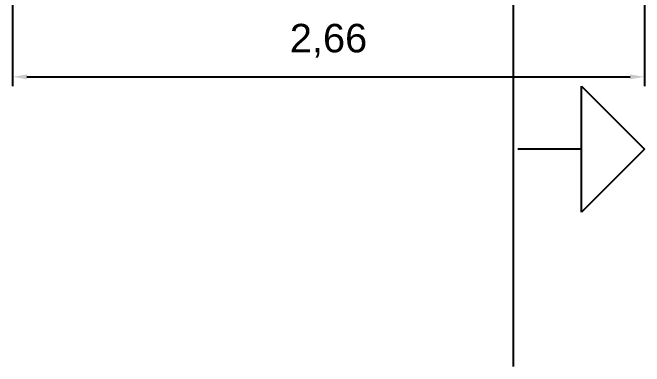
# Model space of a CAD drawing. Header units: millimetres. Extents: x 1389 to 2186, y 2011 to 2343.
# Drawn here: x 1389.718 to 1392.381, y 2331.773 to 2333.264 of the extents above; entities that cross this region are included whole.
import ezdxf

# ---------------------------------------------------------------- set-up
doc = ezdxf.new("R2010")
doc.units = ezdxf.units.MM
doc.linetypes.add('TRACEJADA', pattern=[19.05, 12.7, -6.35])
doc.layers.add('cotas', color=4, linetype='Continuous')
doc.layers.add('linha corte', color=100, linetype='TRACEJADA', lineweight=25)
doc.styles.get("Standard").update_dxf_attribs({"font": 'arial.ttf'})
doc.dimstyles.new('ISO-25', dxfattribs={"dimscale": 0.2, "dimtxt": 0.6, "dimasz": 0.3, "dimexe": 0.2, "dimexo": 0.3, "dimgap": 0.4, "dimtad": 1, "dimtoh": 1, "dimtxsty": 'Standard', "dimcen": -0.3, "dimadec": 0, "dimazin": 0, "dimtfac": 1, "dimtmove": 1, "dimatfit": 3, "dimfxl": 1, "dimarcsym": 0})

# ---------------------------------------------------------------- blocks, each defined once
blk = doc.blocks.new('*D32')
at = {"layer": 'cotas', "color": 0, "lineweight": -2, "transparency": 16777216}
for p, q in [((1389.7176, 2334.1772), (1389.7176, 2332.9537)), ((1392.3814, 2334.1472), (1392.3814, 2332.9537)), ((1389.7776, 2332.9937), (1392.3214, 2332.9937))]:
    blk.add_line(p, q, dxfattribs=at)
at = {"layer": 'cotas', "color": 0, "transparency": 16777216}
for points in [[(1389.7776, 2333.0037), (1389.7776, 2332.9837), (1389.7176, 2332.9937)], [(1392.3214, 2333.0037), (1392.3214, 2332.9837), (1392.3814, 2332.9937)]]:
    blk.add_solid(points, dxfattribs=at)
at = {"layer": 'Defpoints', "color": 0, "transparency": 16777216}
for p in [(1389.7176, 2334.2372), (1392.3814, 2334.2072), (1392.3814, 2332.9937)]:
    blk.add_point(p, dxfattribs=at)
at = {"layer": 'cotas', "color": 0, "transparency": 16777216, "insert": (1391.0495, 2333.1458), "char_height": 0.12, "attachment_point": 5}
blk.add_mtext('2,66', dxfattribs=at)
blk = doc.blocks.new('linha corte')
at = {"layer": 'linha corte'}
for p, q in [((1391.8285, 2342.6966), (1391.8285, 2331.7732)), ((1392.1161, 2332.423), (1392.1161, 2332.9537)), ((1392.1161, 2332.9537), (1392.3814, 2332.6883)), ((1392.1161, 2332.6883), (1391.848, 2332.6883)), ((1392.3814, 2332.6883), (1392.1161, 2332.423))]:
    blk.add_line(p, q, dxfattribs=at)

msp = doc.modelspace()

# ---------------------------------------------------------------- block references
msp.add_blockref('linha corte', (0, 0))

# ---------------------------------------------------------------- dimensions: what is measured, and where the dimension line sits
at = {"layer": 'cotas'}
dim = msp.add_linear_dim(base=(1392.3814, 2332.9937), p1=(1389.7176, 2334.2372), p2=(1392.3814, 2334.2072), dimstyle='ISO-25', dxfattribs=at)
dim.commit()
dim.dimension.update_dxf_attribs({"geometry": '*D32', "text_midpoint": (1391.0495, 2333.1458)})

doc.saveas('drawing.dxf')
